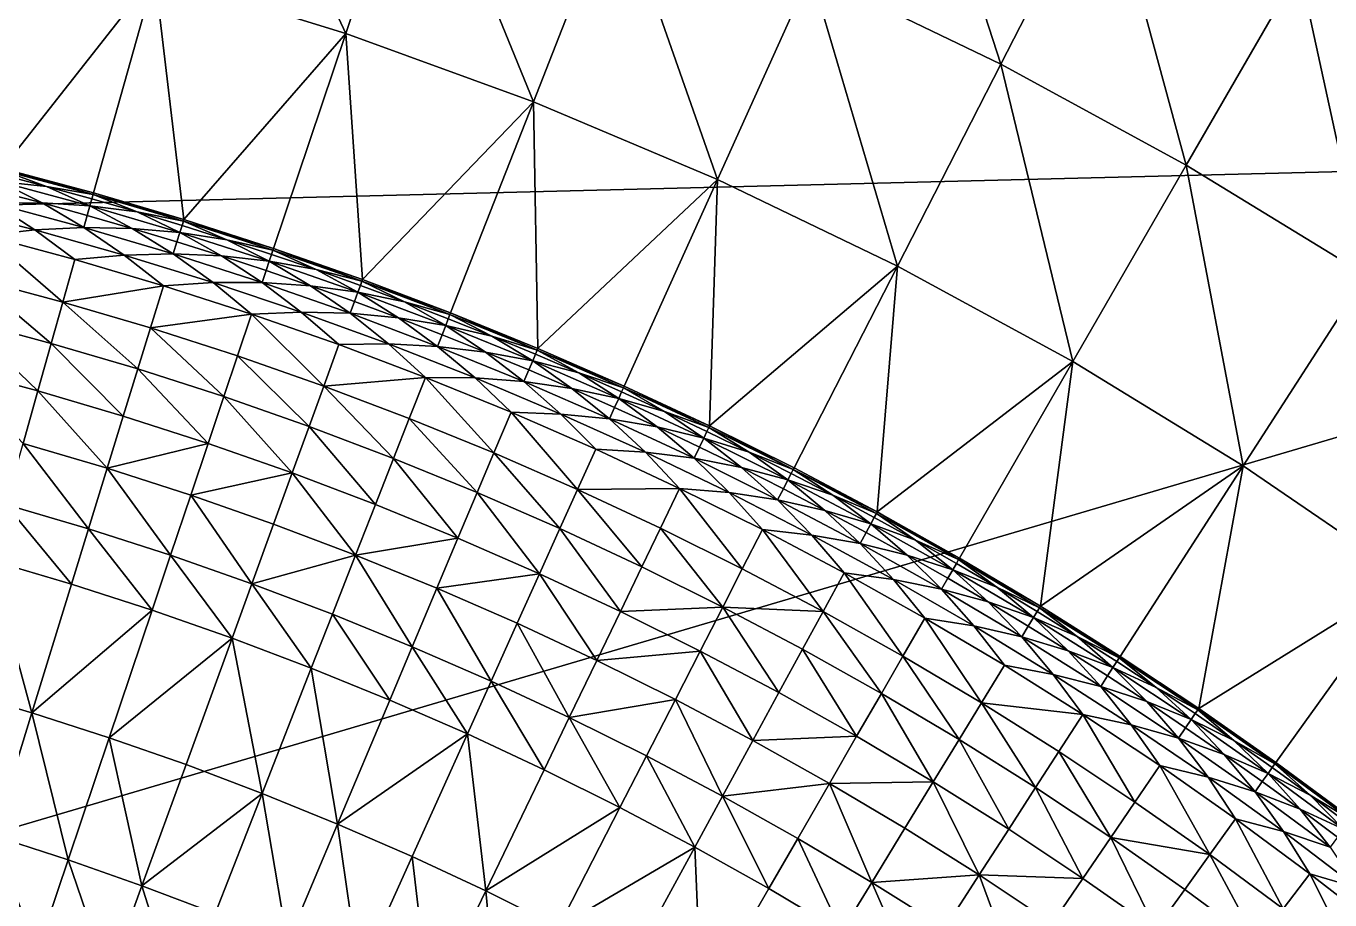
# Model space of a CAD drawing. Header units: millimetres. Extents: x -3250 to 8000, y -3250 to 3250.
# Drawn here: x 632 to 1495, y 1939 to 2517 of the extents above; entities that cross this region are included whole.
import ezdxf

# ---------------------------------------------------------------- set-up
doc = ezdxf.new("R2010")
doc.units = ezdxf.units.MM
doc.header["$MEASUREMENT"] = 0
doc.layers.add('MESH_3D', color=2, linetype='CONTINUOUS')

msp = doc.modelspace()

# ---------------------------------------------------------------- linework, layer by layer
at = {"layer": 'MESH_3D'}
for points in [[(2150.48, 2436.79, 32500), (0, 3250, 32500), (-643.97, 3185.56, 32500)], [(2150.48, 2436.79, 32500), (643.97, 3185.56, 32500), (0, 3250, 32500)], [(2150.48, 2436.79, 32500), (-643.97, 3185.56, 32500), (-2269.27, 2326.57, 32500)], [(2150.48, 2436.79, 32500), (1830.79, 2685.28, 32500), (643.97, 3185.56, 32500)], [(758.35, 2695.35, 24400), (843.99, 2512.01, 24200), (717.73, 2550.95, 24200)], [(758.35, 2695.35, 24400), (891.76, 2654.2, 24400), (843.99, 2512.01, 24200)], [(1213.3, 2688.94, 24600), (1277.39, 2491.64, 24400), (1151.6, 2552.22, 24400)], [(1213.3, 2688.94, 24600), (1345.82, 2625.12, 24600), (1277.39, 2491.64, 24400)], [(1550, 2684.68, 24800), (1600.51, 2478.08, 24600), (1475, 2554.77, 24600)], [(891.76, 2654.2, 24400), (968.15, 2466.82, 24200), (843.99, 2512.01, 24200)], [(891.76, 2654.2, 24400), (1022.95, 2606.45, 24400), (968.15, 2466.82, 24200)], [(1345.82, 2625.12, 24600), (1400, 2424.87, 24400), (1277.39, 2491.64, 24400)], [(1345.82, 2625.12, 24600), (1475, 2554.77, 24600), (1400, 2424.87, 24400)], [(1022.95, 2606.45, 24400), (1089.91, 2415.49, 24200), (968.15, 2466.82, 24200)], [(1022.95, 2606.45, 24400), (1151.6, 2552.22, 24400), (1089.91, 2415.49, 24200)], [(589.68, 2583.56, 24200), (717.73, 2550.95, 24200), (616.89, 2422.69, 24000)], [(1475, 2554.77, 24600), (1519.13, 2352.07, 24400), (1400, 2424.87, 24400)], [(1475, 2554.77, 24600), (1600.51, 2478.08, 24600), (1519.13, 2352.07, 24400)], [(717.73, 2550.95, 24200), (677.1, 2406.56, 24000), (616.89, 2422.69, 24000)], [(717.73, 2550.95, 24200), (736.89, 2388.93, 24000), (677.1, 2406.56, 24000)], [(717.73, 2550.95, 24200), (843.99, 2512.01, 24200), (736.89, 2388.93, 24000)], [(1151.6, 2552.22, 24400), (1208.96, 2358.16, 24200), (1089.91, 2415.49, 24200)], [(1151.6, 2552.22, 24400), (1277.39, 2491.64, 24400), (1208.96, 2358.16, 24200)], [(843.99, 2512.01, 24200), (796.22, 2369.82, 24000), (736.89, 2388.93, 24000)], [(843.99, 2512.01, 24200), (855.05, 2349.23, 24000), (796.22, 2369.82, 24000)], [(843.99, 2512.01, 24200), (968.15, 2466.82, 24200), (855.05, 2349.23, 24000)], [(1277.39, 2491.64, 24400), (1325, 2294.97, 24200), (1208.96, 2358.16, 24200)], [(1277.39, 2491.64, 24400), (1400, 2424.87, 24400), (1325, 2294.97, 24200)], [(968.15, 2466.82, 24200), (913.35, 2327.18, 24000), (855.05, 2349.23, 24000)], [(968.15, 2466.82, 24200), (971.09, 2303.69, 24000), (913.35, 2327.18, 24000)], [(968.15, 2466.82, 24200), (1089.91, 2415.49, 24200), (971.09, 2303.69, 24000)], [(2150.48, 2436.79, 32500), (-3128.53, 880.23, 32500), (-2326.57, -2269.27, 32500)], [(2150.48, 2436.79, 32500), (-2269.27, 2326.57, 32500), (-3128.53, 880.23, 32500)], [(2150.48, 2436.79, 32500), (-2326.57, -2269.27, 32500), (3105.61, 957.95, 32500)], [(1400, 2424.87, 24400), (1437.75, 2226.07, 24200), (1325, 2294.97, 24200)], [(1400, 2424.87, 24400), (1519.13, 2352.07, 24400), (1437.75, 2226.07, 24200)], [(615.87, 2418.68, -71.93), (645.98, 2410.81, -71.93), (614.7, 2414.09, -105.25)], [(615.87, 2418.68, -71.93), (616.6, 2421.55, -38.42), (645.98, 2410.81, -71.93)], [(616.6, 2421.55, -38.42), (616.89, 2422.69), (676.78, 2405.42, -38.42)], [(645.98, 2410.81, -71.93), (616.6, 2421.55, -38.42), (676.78, 2405.42, -38.42)], [(676.78, 2405.42, -38.42), (616.89, 2422.69), (677.1, 2406.56)], [(616.89, 2422.69, 24000), (677.1, 2406.56, 24000), (677.1, 2406.56)], [(616.89, 2422.69, 24000), (677.1, 2406.56), (616.89, 2422.69)], [(1089.91, 2415.49, 24200), (1028.22, 2278.76, 24000), (971.09, 2303.69, 24000)], [(1089.91, 2415.49, 24200), (1084.71, 2252.42, 24000), (1028.22, 2278.76, 24000)], [(1089.91, 2415.49, 24200), (1208.96, 2358.16, 24200), (1084.71, 2252.42, 24000)], [(613.08, 2407.72, -138.74), (643.05, 2399.89, -138.74), (611.04, 2399.69, -171.85)], [(613.08, 2407.72, -138.74), (614.7, 2414.09, -105.25), (643.05, 2399.89, -138.74)], [(643.05, 2399.89, -138.74), (614.7, 2414.09, -105.25), (674.7, 2398.01, -105.25)], [(645.98, 2410.81, -71.93), (674.7, 2398.01, -105.25), (614.7, 2414.09, -105.25)], [(645.98, 2410.81, -71.93), (675.98, 2402.57, -71.93), (674.7, 2398.01, -105.25)], [(645.98, 2410.81, -71.93), (676.78, 2405.42, -38.42), (675.98, 2402.57, -71.93)], [(676.78, 2405.42, -38.42), (677.1, 2406.56), (736.89, 2388.93)], [(677.1, 2406.56, 24000), (736.89, 2388.93, 24000), (736.89, 2388.93)], [(677.1, 2406.56, 24000), (736.89, 2388.93), (677.1, 2406.56)], [(578.68, 2397.21, -205.25), (611.04, 2399.69, -171.85), (638.26, 2382.04, -205.25)], [(643.05, 2399.89, -138.74), (670.67, 2383.71, -171.85), (611.04, 2399.69, -171.85)], [(638.26, 2382.04, -205.25), (611.04, 2399.69, -171.85), (670.67, 2383.71, -171.85)], [(643.05, 2399.89, -138.74), (672.92, 2391.69, -138.74), (670.67, 2383.71, -171.85)], [(643.05, 2399.89, -138.74), (674.7, 2398.01, -105.25), (672.92, 2391.69, -138.74)], [(672.92, 2391.69, -138.74), (674.7, 2398.01, -105.25), (702.68, 2383.12, -138.74)], [(675.98, 2402.57, -71.93), (705.88, 2393.96, -71.93), (674.7, 2398.01, -105.25)], [(702.68, 2383.12, -138.74), (674.7, 2398.01, -105.25), (734.27, 2380.45, -105.25)], [(705.88, 2393.96, -71.93), (734.27, 2380.45, -105.25), (674.7, 2398.01, -105.25)], [(675.98, 2402.57, -71.93), (676.78, 2405.42, -38.42), (705.88, 2393.96, -71.93)], [(676.78, 2405.42, -38.42), (736.89, 2388.93), (736.54, 2387.8, -38.42)], [(705.88, 2393.96, -71.93), (676.78, 2405.42, -38.42), (736.54, 2387.8, -38.42)], [(578.68, 2397.21, -205.25), (638.26, 2382.04, -205.25), (605.6, 2378.33, -238.11)], [(672.92, 2391.69, -138.74), (702.68, 2383.12, -138.74), (670.67, 2383.71, -171.85)], [(705.88, 2393.96, -71.93), (736.54, 2387.8, -38.42), (735.67, 2384.97, -71.93)], [(705.88, 2393.96, -71.93), (735.67, 2384.97, -71.93), (734.27, 2380.45, -105.25)], [(638.26, 2382.04, -205.25), (664.7, 2362.5, -238.11), (605.6, 2378.33, -238.11)], [(638.26, 2382.04, -205.25), (670.67, 2383.71, -171.85), (697.45, 2365.38, -205.25)], [(638.26, 2382.04, -205.25), (697.45, 2365.38, -205.25), (664.7, 2362.5, -238.11)], [(697.45, 2365.38, -205.25), (670.67, 2383.71, -171.85), (729.89, 2366.25, -171.85)], [(702.68, 2383.12, -138.74), (729.89, 2366.25, -171.85), (670.67, 2383.71, -171.85)], [(702.68, 2383.12, -138.74), (732.33, 2374.17, -138.74), (729.89, 2366.25, -171.85)], [(702.68, 2383.12, -138.74), (734.27, 2380.45, -105.25), (732.33, 2374.17, -138.74)], [(735.67, 2384.97, -71.93), (765.34, 2375.62, -71.93), (734.27, 2380.45, -105.25)], [(735.67, 2384.97, -71.93), (736.54, 2387.8, -38.42), (765.34, 2375.62, -71.93)], [(736.54, 2387.8, -38.42), (736.89, 2388.93), (796.22, 2369.82)], [(736.54, 2387.8, -38.42), (796.22, 2369.82), (795.84, 2368.7, -38.42)], [(765.34, 2375.62, -71.93), (736.54, 2387.8, -38.42), (795.84, 2368.7, -38.42)], [(736.89, 2388.93, 24000), (796.22, 2369.82, 24000), (796.22, 2369.82)], [(736.89, 2388.93, 24000), (796.22, 2369.82), (736.89, 2388.93)], [(605.6, 2378.33, -238.11), (656.8, 2334.39, -303.82), (598.39, 2350.04, -303.82)], [(605.6, 2378.33, -238.11), (664.7, 2362.5, -238.11), (656.8, 2334.39, -303.82)], [(732.33, 2374.17, -138.74), (761.87, 2364.86, -138.74), (729.89, 2366.25, -171.85)], [(732.33, 2374.17, -138.74), (734.27, 2380.45, -105.25), (761.87, 2364.86, -138.74)], [(761.87, 2364.86, -138.74), (734.27, 2380.45, -105.25), (793.39, 2361.4, -105.25)], [(765.34, 2375.62, -71.93), (793.39, 2361.4, -105.25), (734.27, 2380.45, -105.25)], [(765.34, 2375.62, -71.93), (794.9, 2365.89, -71.93), (793.39, 2361.4, -105.25)], [(765.34, 2375.62, -71.93), (795.84, 2368.7, -38.42), (794.9, 2365.89, -71.93)], [(697.45, 2365.38, -205.25), (723.4, 2345.19, -238.11), (664.7, 2362.5, -238.11)], [(697.45, 2365.38, -205.25), (729.89, 2366.25, -171.85), (756.21, 2347.26, -205.25)], [(697.45, 2365.38, -205.25), (756.21, 2347.26, -205.25), (723.4, 2345.19, -238.11)], [(756.21, 2347.26, -205.25), (729.89, 2366.25, -171.85), (788.66, 2347.31, -171.85)], [(761.87, 2364.86, -138.74), (788.66, 2347.31, -171.85), (729.89, 2366.25, -171.85)], [(761.87, 2364.86, -138.74), (793.39, 2361.4, -105.25), (791.3, 2355.18, -138.74)], [(761.87, 2364.86, -138.74), (791.3, 2355.18, -138.74), (788.66, 2347.31, -171.85)], [(794.9, 2365.89, -71.93), (824.33, 2355.8, -71.93), (793.39, 2361.4, -105.25)], [(794.9, 2365.89, -71.93), (795.84, 2368.7, -38.42), (824.33, 2355.8, -71.93)], [(795.84, 2368.7, -38.42), (796.22, 2369.82), (854.65, 2348.12, -38.42)], [(824.33, 2355.8, -71.93), (795.84, 2368.7, -38.42), (854.65, 2348.12, -38.42)], [(854.65, 2348.12, -38.42), (796.22, 2369.82), (855.05, 2349.23)], [(796.22, 2369.82, 24000), (855.05, 2349.23, 24000), (855.05, 2349.23)], [(796.22, 2369.82, 24000), (855.05, 2349.23), (796.22, 2369.82)], [(664.7, 2362.5, -238.11), (723.4, 2345.19, -238.11), (656.8, 2334.39, -303.82)], [(791.3, 2355.18, -138.74), (820.6, 2345.13, -138.74), (788.66, 2347.31, -171.85)], [(791.3, 2355.18, -138.74), (793.39, 2361.4, -105.25), (820.6, 2345.13, -138.74)], [(820.6, 2345.13, -138.74), (793.39, 2361.4, -105.25), (852.01, 2340.89, -105.25)], [(824.33, 2355.8, -71.93), (852.01, 2340.89, -105.25), (793.39, 2361.4, -105.25)], [(824.33, 2355.8, -71.93), (854.65, 2348.12, -38.42), (853.63, 2345.34, -71.93)], [(824.33, 2355.8, -71.93), (853.63, 2345.34, -71.93), (852.01, 2340.89, -105.25)], [(1208.96, 2358.16, 24200), (1140.53, 2224.68, 24000), (1084.71, 2252.42, 24000)], [(1208.96, 2358.16, 24200), (1195.63, 2195.55, 24000), (1140.53, 2224.68, 24000)], [(1208.96, 2358.16, 24200), (1325, 2294.97, 24200), (1195.63, 2195.55, 24000)], [(598.39, 2350.04, -303.82), (649.1, 2307.05, -355.73), (591.39, 2322.52, -355.73)], [(598.39, 2350.04, -303.82), (656.8, 2334.39, -303.82), (649.1, 2307.05, -355.73)], [(756.21, 2347.26, -205.25), (781.64, 2326.43, -238.11), (723.4, 2345.19, -238.11)], [(756.21, 2347.26, -205.25), (788.66, 2347.31, -171.85), (814.49, 2327.68, -205.25)], [(756.21, 2347.26, -205.25), (814.49, 2327.68, -205.25), (781.64, 2326.43, -238.11)], [(814.49, 2327.68, -205.25), (788.66, 2347.31, -171.85), (846.93, 2326.92, -171.85)], [(820.6, 2345.13, -138.74), (846.93, 2326.92, -171.85), (788.66, 2347.31, -171.85)], [(853.63, 2345.34, -71.93), (854.65, 2348.12, -38.42), (882.8, 2334.51, -71.93)], [(854.65, 2348.12, -38.42), (855.05, 2349.23), (913.35, 2327.18)], [(854.65, 2348.12, -38.42), (913.35, 2327.18), (912.92, 2326.09, -38.42)], [(882.8, 2334.51, -71.93), (854.65, 2348.12, -38.42), (912.92, 2326.09, -38.42)], [(855.05, 2349.23, 24000), (913.35, 2327.18, 24000), (913.35, 2327.18)], [(855.05, 2349.23, 24000), (913.35, 2327.18), (855.05, 2349.23)], [(1519.13, 2352.07, 24400), (1546.92, 2151.64, 24200), (1437.75, 2226.07, 24200)], [(723.4, 2345.19, -238.11), (714.79, 2317.29, -303.82), (656.8, 2334.39, -303.82)], [(723.4, 2345.19, -238.11), (781.64, 2326.43, -238.11), (714.79, 2317.29, -303.82)], [(820.6, 2345.13, -138.74), (852.01, 2340.89, -105.25), (849.77, 2334.72, -138.74)], [(820.6, 2345.13, -138.74), (849.77, 2334.72, -138.74), (846.93, 2326.92, -171.85)], [(849.77, 2334.72, -138.74), (852.01, 2340.89, -105.25), (878.81, 2323.94, -138.74)], [(853.63, 2345.34, -71.93), (882.8, 2334.51, -71.93), (852.01, 2340.89, -105.25)], [(878.81, 2323.94, -138.74), (852.01, 2340.89, -105.25), (910.11, 2318.92, -105.25)], [(882.8, 2334.51, -71.93), (910.11, 2318.92, -105.25), (852.01, 2340.89, -105.25)], [(656.8, 2334.39, -303.82), (706.42, 2290.15, -355.73), (649.1, 2307.05, -355.73)], [(656.8, 2334.39, -303.82), (714.79, 2317.29, -303.82), (706.42, 2290.15, -355.73)], [(849.77, 2334.72, -138.74), (878.81, 2323.94, -138.74), (846.93, 2326.92, -171.85)], [(882.8, 2334.51, -71.93), (912.92, 2326.09, -38.42), (911.84, 2323.33, -71.93)], [(882.8, 2334.51, -71.93), (911.84, 2323.33, -71.93), (910.11, 2318.92, -105.25)], [(591.39, 2322.52, -355.73), (640.25, 2275.57, -406.77), (583.32, 2290.83, -406.77)], [(591.39, 2322.52, -355.73), (649.1, 2307.05, -355.73), (640.25, 2275.57, -406.77)], [(781.64, 2326.43, -238.11), (772.34, 2298.75, -303.82), (714.79, 2317.29, -303.82)], [(781.64, 2326.43, -238.11), (829.41, 2278.78, -303.82), (772.34, 2298.75, -303.82)], [(814.49, 2327.68, -205.25), (839.39, 2306.22, -238.11), (781.64, 2326.43, -238.11)], [(781.64, 2326.43, -238.11), (839.39, 2306.22, -238.11), (829.41, 2278.78, -303.82)], [(814.49, 2327.68, -205.25), (872.27, 2306.65, -205.25), (839.39, 2306.22, -238.11)], [(814.49, 2327.68, -205.25), (846.93, 2326.92, -171.85), (872.27, 2306.65, -205.25)], [(872.27, 2306.65, -205.25), (846.93, 2326.92, -171.85), (904.68, 2305.09, -171.85)], [(878.81, 2323.94, -138.74), (904.68, 2305.09, -171.85), (846.93, 2326.92, -171.85)], [(878.81, 2323.94, -138.74), (910.11, 2318.92, -105.25), (907.71, 2312.8, -138.74)], [(878.81, 2323.94, -138.74), (907.71, 2312.8, -138.74), (904.68, 2305.09, -171.85)], [(911.84, 2323.33, -71.93), (940.73, 2311.78, -71.93), (910.11, 2318.92, -105.25)], [(911.84, 2323.33, -71.93), (912.92, 2326.09, -38.42), (940.73, 2311.78, -71.93)], [(912.92, 2326.09, -38.42), (913.35, 2327.18), (970.63, 2302.6, -38.42)], [(940.73, 2311.78, -71.93), (912.92, 2326.09, -38.42), (970.63, 2302.6, -38.42)], [(970.63, 2302.6, -38.42), (913.35, 2327.18), (971.09, 2303.69)], [(913.35, 2327.18, 24000), (971.09, 2303.69, 24000), (971.09, 2303.69)], [(913.35, 2327.18, 24000), (971.09, 2303.69), (913.35, 2327.18)], [(714.79, 2317.29, -303.82), (763.29, 2271.83, -355.73), (706.42, 2290.15, -355.73)], [(714.79, 2317.29, -303.82), (772.34, 2298.75, -303.82), (763.29, 2271.83, -355.73)], [(907.71, 2312.8, -138.74), (936.47, 2301.31, -138.74), (904.68, 2305.09, -171.85)], [(907.71, 2312.8, -138.74), (910.11, 2318.92, -105.25), (936.47, 2301.31, -138.74)], [(936.47, 2301.31, -138.74), (910.11, 2318.92, -105.25), (967.64, 2295.51, -105.25)], [(940.73, 2311.78, -71.93), (967.64, 2295.51, -105.25), (910.11, 2318.92, -105.25)], [(940.73, 2311.78, -71.93), (970.63, 2302.6, -38.42), (969.48, 2299.87, -71.93)], [(940.73, 2311.78, -71.93), (969.48, 2299.87, -71.93), (967.64, 2295.51, -105.25)], [(649.1, 2307.05, -355.73), (696.78, 2258.9, -406.77), (640.25, 2275.57, -406.77)], [(649.1, 2307.05, -355.73), (706.42, 2290.15, -355.73), (696.78, 2258.9, -406.77)], [(839.39, 2306.22, -238.11), (896.63, 2284.57, -238.11), (829.41, 2278.78, -303.82)], [(872.27, 2306.65, -205.25), (896.63, 2284.57, -238.11), (839.39, 2306.22, -238.11)], [(872.27, 2306.65, -205.25), (929.5, 2284.19, -205.25), (896.63, 2284.57, -238.11)], [(872.27, 2306.65, -205.25), (904.68, 2305.09, -171.85), (929.5, 2284.19, -205.25)], [(929.5, 2284.19, -205.25), (904.68, 2305.09, -171.85), (961.87, 2281.81, -171.85)], [(936.47, 2301.31, -138.74), (961.87, 2281.81, -171.85), (904.68, 2305.09, -171.85)], [(970.63, 2302.6, -38.42), (971.09, 2303.69), (1028.22, 2278.76)], [(971.09, 2303.69, 24000), (1028.22, 2278.76, 24000), (1028.22, 2278.76)], [(971.09, 2303.69, 24000), (1028.22, 2278.76), (971.09, 2303.69)], [(772.34, 2298.75, -303.82), (819.7, 2252.09, -355.73), (763.29, 2271.83, -355.73)], [(772.34, 2298.75, -303.82), (829.41, 2278.78, -303.82), (819.7, 2252.09, -355.73)], [(936.47, 2301.31, -138.74), (967.64, 2295.51, -105.25), (965.09, 2289.46, -138.74)], [(936.47, 2301.31, -138.74), (965.09, 2289.46, -138.74), (961.87, 2281.81, -171.85)], [(965.09, 2289.46, -138.74), (967.64, 2295.51, -105.25), (993.55, 2277.25, -138.74)], [(969.48, 2299.87, -71.93), (998.07, 2287.61, -71.93), (967.64, 2295.51, -105.25)], [(993.55, 2277.25, -138.74), (967.64, 2295.51, -105.25), (1024.57, 2270.67, -105.25)], [(998.07, 2287.61, -71.93), (1024.57, 2270.67, -105.25), (967.64, 2295.51, -105.25)], [(969.48, 2299.87, -71.93), (970.63, 2302.6, -38.42), (998.07, 2287.61, -71.93)], [(970.63, 2302.6, -38.42), (1028.22, 2278.76), (1027.73, 2277.69, -38.42)], [(998.07, 2287.61, -71.93), (970.63, 2302.6, -38.42), (1027.73, 2277.69, -38.42)], [(1325, 2294.97, 24200), (1250, 2165.06, 24000), (1195.63, 2195.55, 24000)], [(1325, 2294.97, 24200), (1303.59, 2133.23, 24000), (1250, 2165.06, 24000)], [(1325, 2294.97, 24200), (1437.75, 2226.07, 24200), (1303.59, 2133.23, 24000)], [(583.32, 2290.83, -406.77), (640.25, 2275.57, -406.77), (630.5, 2240.93, -455.71)], [(706.42, 2290.15, -355.73), (752.88, 2240.83, -406.77), (696.78, 2258.9, -406.77)], [(706.42, 2290.15, -355.73), (763.29, 2271.83, -355.73), (752.88, 2240.83, -406.77)], [(965.09, 2289.46, -138.74), (993.55, 2277.25, -138.74), (961.87, 2281.81, -171.85)], [(998.07, 2287.61, -71.93), (1026.51, 2274.99, -71.93), (1024.57, 2270.67, -105.25)], [(998.07, 2287.61, -71.93), (1027.73, 2277.69, -38.42), (1026.51, 2274.99, -71.93)], [(829.41, 2278.78, -303.82), (875.59, 2230.96, -355.73), (819.7, 2252.09, -355.73)], [(896.63, 2284.57, -238.11), (885.96, 2257.4, -303.82), (829.41, 2278.78, -303.82)], [(829.41, 2278.78, -303.82), (885.96, 2257.4, -303.82), (875.59, 2230.96, -355.73)], [(896.63, 2284.57, -238.11), (941.97, 2234.61, -303.82), (885.96, 2257.4, -303.82)], [(896.63, 2284.57, -238.11), (953.31, 2261.51, -238.11), (941.97, 2234.61, -303.82)], [(929.5, 2284.19, -205.25), (953.31, 2261.51, -238.11), (896.63, 2284.57, -238.11)], [(929.5, 2284.19, -205.25), (961.87, 2281.81, -171.85), (986.16, 2260.3, -205.25)], [(929.5, 2284.19, -205.25), (986.16, 2260.3, -205.25), (953.31, 2261.51, -238.11)], [(986.16, 2260.3, -205.25), (961.87, 2281.81, -171.85), (1018.45, 2257.13, -171.85)], [(993.55, 2277.25, -138.74), (1018.45, 2257.13, -171.85), (961.87, 2281.81, -171.85)], [(993.55, 2277.25, -138.74), (1024.57, 2270.67, -105.25), (1021.86, 2264.68, -138.74)], [(993.55, 2277.25, -138.74), (1021.86, 2264.68, -138.74), (1018.45, 2257.13, -171.85)], [(1026.51, 2274.99, -71.93), (1027.73, 2277.69, -38.42), (1054.79, 2262.01, -71.93)], [(1027.73, 2277.69, -38.42), (1028.22, 2278.76), (1084.71, 2252.42)], [(1027.73, 2277.69, -38.42), (1084.71, 2252.42), (1084.2, 2251.36, -38.42)], [(1054.79, 2262.01, -71.93), (1027.73, 2277.69, -38.42), (1084.2, 2251.36, -38.42)], [(1028.22, 2278.76, 24000), (1084.71, 2252.42, 24000), (1084.71, 2252.42)], [(1028.22, 2278.76, 24000), (1084.71, 2252.42), (1028.22, 2278.76)], [(640.25, 2275.57, -406.77), (686.17, 2224.52, -455.71), (630.5, 2240.93, -455.71)], [(640.25, 2275.57, -406.77), (696.78, 2258.9, -406.77), (686.17, 2224.52, -455.71)], [(763.29, 2271.83, -355.73), (808.51, 2221.36, -406.77), (752.88, 2240.83, -406.77)], [(763.29, 2271.83, -355.73), (819.7, 2252.09, -355.73), (808.51, 2221.36, -406.77)], [(1021.86, 2264.68, -138.74), (1024.57, 2270.67, -105.25), (1050.02, 2251.77, -138.74)], [(1026.51, 2274.99, -71.93), (1054.79, 2262.01, -71.93), (1024.57, 2270.67, -105.25)], [(1050.02, 2251.77, -138.74), (1024.57, 2270.67, -105.25), (1080.86, 2244.42, -105.25)], [(1054.79, 2262.01, -71.93), (1080.86, 2244.42, -105.25), (1024.57, 2270.67, -105.25)], [(953.31, 2261.51, -238.11), (997.38, 2210.43, -303.82), (941.97, 2234.61, -303.82)], [(953.31, 2261.51, -238.11), (1009.39, 2237.04, -238.11), (997.38, 2210.43, -303.82)], [(986.16, 2260.3, -205.25), (1009.39, 2237.04, -238.11), (953.31, 2261.51, -238.11)], [(986.16, 2260.3, -205.25), (1042.2, 2235.02, -205.25), (1009.39, 2237.04, -238.11)], [(986.16, 2260.3, -205.25), (1018.45, 2257.13, -171.85), (1042.2, 2235.02, -205.25)], [(1021.86, 2264.68, -138.74), (1050.02, 2251.77, -138.74), (1018.45, 2257.13, -171.85)], [(1054.79, 2262.01, -71.93), (1084.2, 2251.36, -38.42), (1082.91, 2248.69, -71.93)], [(1054.79, 2262.01, -71.93), (1082.91, 2248.69, -71.93), (1080.86, 2244.42, -105.25)], [(696.78, 2258.9, -406.77), (752.88, 2240.83, -406.77), (686.17, 2224.52, -455.71)], [(819.7, 2252.09, -355.73), (863.64, 2200.52, -406.77), (808.51, 2221.36, -406.77)], [(819.7, 2252.09, -355.73), (875.59, 2230.96, -355.73), (863.64, 2200.52, -406.77)], [(885.96, 2257.4, -303.82), (930.93, 2208.44, -355.73), (875.59, 2230.96, -355.73)], [(885.96, 2257.4, -303.82), (941.97, 2234.61, -303.82), (930.93, 2208.44, -355.73)], [(1042.2, 2235.02, -205.25), (1018.45, 2257.13, -171.85), (1074.41, 2231.03, -171.85)], [(1050.02, 2251.77, -138.74), (1074.41, 2231.03, -171.85), (1018.45, 2257.13, -171.85)], [(1050.02, 2251.77, -138.74), (1078.01, 2238.5, -138.74), (1074.41, 2231.03, -171.85)], [(1050.02, 2251.77, -138.74), (1080.86, 2244.42, -105.25), (1078.01, 2238.5, -138.74)], [(1082.91, 2248.69, -71.93), (1084.2, 2251.36, -38.42), (1110.86, 2235.01, -71.93)], [(1084.2, 2251.36, -38.42), (1084.71, 2252.42), (1139.99, 2223.63, -38.42)], [(1110.86, 2235.01, -71.93), (1084.2, 2251.36, -38.42), (1139.99, 2223.63, -38.42)], [(1139.99, 2223.63, -38.42), (1084.71, 2252.42), (1140.53, 2224.68)], [(1084.71, 2252.42, 24000), (1140.53, 2224.68, 24000), (1140.53, 2224.68)], [(1084.71, 2252.42, 24000), (1140.53, 2224.68), (1084.71, 2252.42)], [(1078.01, 2238.5, -138.74), (1080.86, 2244.42, -105.25), (1105.83, 2224.89, -138.74)], [(1082.91, 2248.69, -71.93), (1110.86, 2235.01, -71.93), (1080.86, 2244.42, -105.25)], [(1105.83, 2224.89, -138.74), (1080.86, 2244.42, -105.25), (1136.48, 2216.78, -105.25)], [(1110.86, 2235.01, -71.93), (1136.48, 2216.78, -105.25), (1080.86, 2244.42, -105.25)], [(630.5, 2240.93, -455.71), (673.79, 2184.38, -506.08), (619.13, 2200.5, -506.08)], [(630.5, 2240.93, -455.71), (686.17, 2224.52, -455.71), (673.79, 2184.38, -506.08)], [(752.88, 2240.83, -406.77), (741.42, 2206.72, -455.71), (686.17, 2224.52, -455.71)], [(752.88, 2240.83, -406.77), (808.51, 2221.36, -406.77), (741.42, 2206.72, -455.71)], [(941.97, 2234.61, -303.82), (985.7, 2184.54, -355.73), (930.93, 2208.44, -355.73)], [(941.97, 2234.61, -303.82), (997.38, 2210.43, -303.82), (985.7, 2184.54, -355.73)], [(1009.39, 2237.04, -238.11), (1064.85, 2211.18, -238.11), (997.38, 2210.43, -303.82)], [(1042.2, 2235.02, -205.25), (1064.85, 2211.18, -238.11), (1009.39, 2237.04, -238.11)], [(1042.2, 2235.02, -205.25), (1074.41, 2231.03, -171.85), (1097.6, 2208.34, -205.25)], [(1042.2, 2235.02, -205.25), (1097.6, 2208.34, -205.25), (1064.85, 2211.18, -238.11)], [(1078.01, 2238.5, -138.74), (1105.83, 2224.89, -138.74), (1074.41, 2231.03, -171.85)], [(1110.86, 2235.01, -71.93), (1138.64, 2220.99, -71.93), (1136.48, 2216.78, -105.25)], [(1110.86, 2235.01, -71.93), (1139.99, 2223.63, -38.42), (1138.64, 2220.99, -71.93)], [(875.59, 2230.96, -355.73), (918.23, 2178.3, -406.77), (863.64, 2200.52, -406.77)], [(875.59, 2230.96, -355.73), (930.93, 2208.44, -355.73), (918.23, 2178.3, -406.77)], [(1097.6, 2208.34, -205.25), (1074.41, 2231.03, -171.85), (1129.7, 2203.55, -171.85)], [(1105.83, 2224.89, -138.74), (1129.7, 2203.55, -171.85), (1074.41, 2231.03, -171.85)], [(1437.75, 2226.07, 24200), (1356.37, 2100.06, 24000), (1303.59, 2133.23, 24000)], [(1437.75, 2226.07, 24200), (1408.3, 2065.6, 24000), (1356.37, 2100.06, 24000)], [(1437.75, 2226.07, 24200), (1546.92, 2151.64, 24200), (1408.3, 2065.6, 24000)], [(686.17, 2224.52, -455.71), (728.04, 2166.91, -506.08), (673.79, 2184.38, -506.08)], [(686.17, 2224.52, -455.71), (741.42, 2206.72, -455.71), (728.04, 2166.91, -506.08)], [(808.51, 2221.36, -406.77), (796.2, 2187.55, -455.71), (741.42, 2206.72, -455.71)], [(808.51, 2221.36, -406.77), (850.49, 2167.02, -455.71), (796.2, 2187.55, -455.71)], [(808.51, 2221.36, -406.77), (863.64, 2200.52, -406.77), (850.49, 2167.02, -455.71)], [(1105.83, 2224.89, -138.74), (1133.48, 2210.93, -138.74), (1129.7, 2203.55, -171.85)], [(1105.83, 2224.89, -138.74), (1136.48, 2216.78, -105.25), (1133.48, 2210.93, -138.74)], [(1138.64, 2220.99, -71.93), (1166.24, 2206.63, -71.93), (1136.48, 2216.78, -105.25)], [(1138.64, 2220.99, -71.93), (1139.99, 2223.63, -38.42), (1166.24, 2206.63, -71.93)], [(1139.99, 2223.63, -38.42), (1140.53, 2224.68), (1195.63, 2195.55)], [(1139.99, 2223.63, -38.42), (1195.63, 2195.55), (1195.07, 2194.52, -38.42)], [(1166.24, 2206.63, -71.93), (1139.99, 2223.63, -38.42), (1195.07, 2194.52, -38.42)], [(1140.53, 2224.68, 24000), (1195.63, 2195.55, 24000), (1195.63, 2195.55)], [(1140.53, 2224.68, 24000), (1195.63, 2195.55), (1140.53, 2224.68)], [(930.93, 2208.44, -355.73), (972.25, 2154.73, -406.77), (918.23, 2178.3, -406.77)], [(930.93, 2208.44, -355.73), (985.7, 2184.54, -355.73), (972.25, 2154.73, -406.77)], [(997.38, 2210.43, -303.82), (1039.86, 2159.29, -355.73), (985.7, 2184.54, -355.73)], [(1064.85, 2211.18, -238.11), (1052.18, 2184.88, -303.82), (997.38, 2210.43, -303.82)], [(997.38, 2210.43, -303.82), (1052.18, 2184.88, -303.82), (1039.86, 2159.29, -355.73)], [(1064.85, 2211.18, -238.11), (1106.32, 2157.97, -303.82), (1052.18, 2184.88, -303.82)], [(1064.85, 2211.18, -238.11), (1119.64, 2183.95, -238.11), (1106.32, 2157.97, -303.82)], [(1097.6, 2208.34, -205.25), (1119.64, 2183.95, -238.11), (1064.85, 2211.18, -238.11)], [(1097.6, 2208.34, -205.25), (1152.32, 2180.29, -205.25), (1119.64, 2183.95, -238.11)], [(1097.6, 2208.34, -205.25), (1129.7, 2203.55, -171.85), (1152.32, 2180.29, -205.25)], [(1133.48, 2210.93, -138.74), (1160.95, 2196.63, -138.74), (1129.7, 2203.55, -171.85)], [(1133.48, 2210.93, -138.74), (1136.48, 2216.78, -105.25), (1160.95, 2196.63, -138.74)], [(1160.95, 2196.63, -138.74), (1136.48, 2216.78, -105.25), (1191.39, 2187.76, -105.25)], [(1166.24, 2206.63, -71.93), (1191.39, 2187.76, -105.25), (1136.48, 2216.78, -105.25)], [(619.13, 2200.5, -506.08), (662.5, 2147.77, -547.31), (608.75, 2163.62, -547.31)], [(619.13, 2200.5, -506.08), (673.79, 2184.38, -506.08), (662.5, 2147.77, -547.31)], [(741.42, 2206.72, -455.71), (781.84, 2148.08, -506.08), (728.04, 2166.91, -506.08)], [(741.42, 2206.72, -455.71), (796.2, 2187.55, -455.71), (781.84, 2148.08, -506.08)], [(863.64, 2200.52, -406.77), (918.23, 2178.3, -406.77), (850.49, 2167.02, -455.71)], [(1152.32, 2180.29, -205.25), (1129.7, 2203.55, -171.85), (1184.28, 2174.71, -171.85)], [(1160.95, 2196.63, -138.74), (1184.28, 2174.71, -171.85), (1129.7, 2203.55, -171.85)], [(1166.24, 2206.63, -71.93), (1195.07, 2194.52, -38.42), (1193.65, 2191.92, -71.93)], [(1166.24, 2206.63, -71.93), (1193.65, 2191.92, -71.93), (1191.39, 2187.76, -105.25)], [(1160.95, 2196.63, -138.74), (1188.25, 2181.99, -138.74), (1184.28, 2174.71, -171.85)], [(1160.95, 2196.63, -138.74), (1191.39, 2187.76, -105.25), (1188.25, 2181.99, -138.74)], [(1193.65, 2191.92, -71.93), (1220.89, 2176.86, -71.93), (1191.39, 2187.76, -105.25)], [(1193.65, 2191.92, -71.93), (1195.07, 2194.52, -38.42), (1220.89, 2176.86, -71.93)], [(1195.07, 2194.52, -38.42), (1195.63, 2195.55), (1249.41, 2164.04, -38.42)], [(1220.89, 2176.86, -71.93), (1195.07, 2194.52, -38.42), (1249.41, 2164.04, -38.42)], [(1249.41, 2164.04, -38.42), (1195.63, 2195.55), (1250, 2165.06)], [(1195.63, 2195.55, 24000), (1250, 2165.06, 24000), (1250, 2165.06)], [(1195.63, 2195.55, 24000), (1250, 2165.06), (1195.63, 2195.55)], [(673.79, 2184.38, -506.08), (715.84, 2130.58, -547.31), (662.5, 2147.77, -547.31)], [(673.79, 2184.38, -506.08), (728.04, 2166.91, -506.08), (715.84, 2130.58, -547.31)], [(796.2, 2187.55, -455.71), (850.49, 2167.02, -455.71), (781.84, 2148.08, -506.08)], [(985.7, 2184.54, -355.73), (1025.67, 2129.82, -406.77), (972.25, 2154.73, -406.77)], [(985.7, 2184.54, -355.73), (1039.86, 2159.29, -355.73), (1025.67, 2129.82, -406.77)], [(1052.18, 2184.88, -303.82), (1093.37, 2132.69, -355.73), (1039.86, 2159.29, -355.73)], [(1052.18, 2184.88, -303.82), (1106.32, 2157.97, -303.82), (1093.37, 2132.69, -355.73)], [(1119.64, 2183.95, -238.11), (1159.78, 2129.71, -303.82), (1106.32, 2157.97, -303.82)], [(1119.64, 2183.95, -238.11), (1173.74, 2155.35, -238.11), (1159.78, 2129.71, -303.82)], [(1152.32, 2180.29, -205.25), (1173.74, 2155.35, -238.11), (1119.64, 2183.95, -238.11)], [(1188.25, 2181.99, -138.74), (1191.39, 2187.76, -105.25), (1215.36, 2167, -138.74)], [(1215.36, 2167, -138.74), (1191.39, 2187.76, -105.25), (1245.56, 2157.38, -105.25)], [(1220.89, 2176.86, -71.93), (1245.56, 2157.38, -105.25), (1191.39, 2187.76, -105.25)], [(918.23, 2178.3, -406.77), (904.25, 2145.14, -455.71), (850.49, 2167.02, -455.71)], [(918.23, 2178.3, -406.77), (972.25, 2154.73, -406.77), (904.25, 2145.14, -455.71)], [(1152.32, 2180.29, -205.25), (1184.28, 2174.71, -171.85), (1206.31, 2150.88, -205.25)], [(1152.32, 2180.29, -205.25), (1206.31, 2150.88, -205.25), (1173.74, 2155.35, -238.11)], [(1188.25, 2181.99, -138.74), (1215.36, 2167, -138.74), (1184.28, 2174.71, -171.85)], [(1206.31, 2150.88, -205.25), (1184.28, 2174.71, -171.85), (1238.13, 2144.5, -171.85)], [(1215.36, 2167, -138.74), (1238.13, 2144.5, -171.85), (1184.28, 2174.71, -171.85)], [(1220.89, 2176.86, -71.93), (1247.93, 2161.48, -71.93), (1245.56, 2157.38, -105.25)], [(1220.89, 2176.86, -71.93), (1249.41, 2164.04, -38.42), (1247.93, 2161.48, -71.93)], [(728.04, 2166.91, -506.08), (768.73, 2112.08, -547.31), (715.84, 2130.58, -547.31)], [(728.04, 2166.91, -506.08), (781.84, 2148.08, -506.08), (768.73, 2112.08, -547.31)], [(850.49, 2167.02, -455.71), (835.15, 2127.92, -506.08), (781.84, 2148.08, -506.08)], [(850.49, 2167.02, -455.71), (887.94, 2106.44, -506.08), (835.15, 2127.92, -506.08)], [(850.49, 2167.02, -455.71), (904.25, 2145.14, -455.71), (887.94, 2106.44, -506.08)], [(1215.36, 2167, -138.74), (1245.56, 2157.38, -105.25), (1242.28, 2151.69, -138.74)], [(1215.36, 2167, -138.74), (1242.28, 2151.69, -138.74), (1238.13, 2144.5, -171.85)], [(1249.41, 2164.04, -38.42), (1250, 2165.06), (1303.59, 2133.23)], [(1250, 2165.06, 24000), (1303.59, 2133.23, 24000), (1303.59, 2133.23)], [(1250, 2165.06, 24000), (1303.59, 2133.23), (1250, 2165.06)], [(608.75, 2163.62, -547.31), (636.28, 2062.77, -630.5), (584.66, 2077.99, -630.5)], [(608.75, 2163.62, -547.31), (662.5, 2147.77, -547.31), (636.28, 2062.77, -630.5)], [(1039.86, 2159.29, -355.73), (1093.37, 2132.69, -355.73), (1025.67, 2129.82, -406.77)], [(1106.32, 2157.97, -303.82), (1159.78, 2129.71, -303.82), (1093.37, 2132.69, -355.73)], [(1242.28, 2151.69, -138.74), (1245.56, 2157.38, -105.25), (1269, 2136.03, -138.74)], [(1247.93, 2161.48, -71.93), (1274.78, 2145.75, -71.93), (1245.56, 2157.38, -105.25)], [(1269, 2136.03, -138.74), (1245.56, 2157.38, -105.25), (1298.96, 2125.65, -105.25)], [(1274.78, 2145.75, -71.93), (1298.96, 2125.65, -105.25), (1245.56, 2157.38, -105.25)], [(1247.93, 2161.48, -71.93), (1249.41, 2164.04, -38.42), (1274.78, 2145.75, -71.93)], [(1249.41, 2164.04, -38.42), (1303.59, 2133.23), (1302.97, 2132.22, -38.42)], [(1274.78, 2145.75, -71.93), (1249.41, 2164.04, -38.42), (1302.97, 2132.22, -38.42)], [(781.84, 2148.08, -506.08), (821.15, 2092.25, -547.31), (768.73, 2112.08, -547.31)], [(781.84, 2148.08, -506.08), (835.15, 2127.92, -506.08), (821.15, 2092.25, -547.31)], [(972.25, 2154.73, -406.77), (957.45, 2121.93, -455.71), (904.25, 2145.14, -455.71)], [(972.25, 2154.73, -406.77), (1010.06, 2097.4, -455.71), (957.45, 2121.93, -455.71)], [(972.25, 2154.73, -406.77), (1025.67, 2129.82, -406.77), (1010.06, 2097.4, -455.71)], [(1173.74, 2155.35, -238.11), (1212.52, 2100.14, -303.82), (1159.78, 2129.71, -303.82)], [(1173.74, 2155.35, -238.11), (1227.11, 2125.42, -238.11), (1212.52, 2100.14, -303.82)], [(1206.31, 2150.88, -205.25), (1227.11, 2125.42, -238.11), (1173.74, 2155.35, -238.11)], [(1206.31, 2150.88, -205.25), (1259.56, 2120.14, -205.25), (1227.11, 2125.42, -238.11)], [(1206.31, 2150.88, -205.25), (1238.13, 2144.5, -171.85), (1259.56, 2120.14, -205.25)], [(1242.28, 2151.69, -138.74), (1269, 2136.03, -138.74), (1238.13, 2144.5, -171.85)], [(1546.92, 2151.64, 24200), (1459.36, 2029.85, 24000), (1408.3, 2065.6, 24000)], [(1546.92, 2151.64, 24200), (1509.51, 1992.83, 24000), (1459.36, 2029.85, 24000)], [(662.5, 2147.77, -547.31), (715.84, 2130.58, -547.31), (636.28, 2062.77, -630.5)], [(904.25, 2145.14, -455.71), (940.18, 2083.65, -506.08), (887.94, 2106.44, -506.08)], [(904.25, 2145.14, -455.71), (957.45, 2121.93, -455.71), (940.18, 2083.65, -506.08)], [(1259.56, 2120.14, -205.25), (1238.13, 2144.5, -171.85), (1291.21, 2112.97, -171.85)], [(1269, 2136.03, -138.74), (1291.21, 2112.97, -171.85), (1238.13, 2144.5, -171.85)], [(1274.78, 2145.75, -71.93), (1302.97, 2132.22, -38.42), (1301.43, 2129.69, -71.93)], [(1274.78, 2145.75, -71.93), (1301.43, 2129.69, -71.93), (1298.96, 2125.65, -105.25)], [(715.84, 2130.58, -547.31), (687.51, 2046.26, -630.5), (636.28, 2062.77, -630.5)], [(715.84, 2130.58, -547.31), (768.73, 2112.08, -547.31), (687.51, 2046.26, -630.5)], [(1093.37, 2132.69, -355.73), (1078.45, 2103.59, -406.77), (1025.67, 2129.82, -406.77)], [(1093.37, 2132.69, -355.73), (1130.56, 2076.05, -406.77), (1078.45, 2103.59, -406.77)], [(1093.37, 2132.69, -355.73), (1146.2, 2104.77, -355.73), (1130.56, 2076.05, -406.77)], [(1159.78, 2129.71, -303.82), (1146.2, 2104.77, -355.73), (1093.37, 2132.69, -355.73)], [(1269, 2136.03, -138.74), (1298.96, 2125.65, -105.25), (1295.53, 2120.05, -138.74)], [(1269, 2136.03, -138.74), (1295.53, 2120.05, -138.74), (1291.21, 2112.97, -171.85)], [(1301.43, 2129.69, -71.93), (1302.97, 2132.22, -38.42), (1327.88, 2113.3, -71.93)], [(1302.97, 2132.22, -38.42), (1303.59, 2133.23), (1356.37, 2100.06)], [(1302.97, 2132.22, -38.42), (1356.37, 2100.06), (1355.73, 2099.07, -38.42)], [(1327.88, 2113.3, -71.93), (1302.97, 2132.22, -38.42), (1355.73, 2099.07, -38.42)], [(1356.37, 2100.06, 24000), (1356.37, 2100.06), (1303.59, 2133.23)], [(1303.59, 2133.23, 24000), (1356.37, 2100.06, 24000), (1303.59, 2133.23)], [(835.15, 2127.92, -506.08), (873.06, 2071.13, -547.31), (821.15, 2092.25, -547.31)], [(835.15, 2127.92, -506.08), (887.94, 2106.44, -506.08), (873.06, 2071.13, -547.31)], [(957.45, 2121.93, -455.71), (991.83, 2059.56, -506.08), (940.18, 2083.65, -506.08)], [(957.45, 2121.93, -455.71), (1010.06, 2097.4, -455.71), (991.83, 2059.56, -506.08)], [(1025.67, 2129.82, -406.77), (1078.45, 2103.59, -406.77), (1010.06, 2097.4, -455.71)], [(1159.78, 2129.71, -303.82), (1198.31, 2075.54, -355.73), (1146.2, 2104.77, -355.73)], [(1159.78, 2129.71, -303.82), (1212.52, 2100.14, -303.82), (1198.31, 2075.54, -355.73)], [(1227.11, 2125.42, -238.11), (1264.5, 2069.26, -303.82), (1212.52, 2100.14, -303.82)], [(1227.11, 2125.42, -238.11), (1279.72, 2094.17, -238.11), (1264.5, 2069.26, -303.82)], [(1259.56, 2120.14, -205.25), (1279.72, 2094.17, -238.11), (1227.11, 2125.42, -238.11)], [(1295.53, 2120.05, -138.74), (1298.96, 2125.65, -105.25), (1321.86, 2103.73, -138.74)], [(1301.43, 2129.69, -71.93), (1327.88, 2113.3, -71.93), (1298.96, 2125.65, -105.25)], [(1321.86, 2103.73, -138.74), (1298.96, 2125.65, -105.25), (1351.55, 2092.61, -105.25)], [(1327.88, 2113.3, -71.93), (1351.55, 2092.61, -105.25), (1298.96, 2125.65, -105.25)], [(1259.56, 2120.14, -205.25), (1312.03, 2088.08, -205.25), (1279.72, 2094.17, -238.11)], [(1259.56, 2120.14, -205.25), (1291.21, 2112.97, -171.85), (1312.03, 2088.08, -205.25)], [(1295.53, 2120.05, -138.74), (1321.86, 2103.73, -138.74), (1291.21, 2112.97, -171.85)], [(1327.88, 2113.3, -71.93), (1355.73, 2099.07, -38.42), (1354.12, 2096.58, -71.93)], [(1327.88, 2113.3, -71.93), (1354.12, 2096.58, -71.93), (1351.55, 2092.61, -105.25)], [(768.73, 2112.08, -547.31), (738.31, 2028.49, -630.5), (687.51, 2046.26, -630.5)], [(768.73, 2112.08, -547.31), (788.65, 2009.45, -630.5), (738.31, 2028.49, -630.5)], [(768.73, 2112.08, -547.31), (821.15, 2092.25, -547.31), (788.65, 2009.45, -630.5)], [(887.94, 2106.44, -506.08), (924.42, 2048.72, -547.31), (873.06, 2071.13, -547.31)], [(887.94, 2106.44, -506.08), (940.18, 2083.65, -506.08), (924.42, 2048.72, -547.31)], [(1146.2, 2104.77, -355.73), (1181.96, 2047.22, -406.77), (1130.56, 2076.05, -406.77)], [(1146.2, 2104.77, -355.73), (1198.31, 2075.54, -355.73), (1181.96, 2047.22, -406.77)], [(1312.03, 2088.08, -205.25), (1291.21, 2112.97, -171.85), (1343.49, 2080.12, -171.85)], [(1321.86, 2103.73, -138.74), (1343.49, 2080.12, -171.85), (1291.21, 2112.97, -171.85)], [(1010.06, 2097.4, -455.71), (1062.03, 2071.57, -455.71), (991.83, 2059.56, -506.08)], [(1078.45, 2103.59, -406.77), (1062.03, 2071.57, -455.71), (1010.06, 2097.4, -455.71)], [(1078.45, 2103.59, -406.77), (1113.35, 2044.45, -455.71), (1062.03, 2071.57, -455.71)], [(1078.45, 2103.59, -406.77), (1130.56, 2076.05, -406.77), (1113.35, 2044.45, -455.71)], [(1212.52, 2100.14, -303.82), (1249.69, 2045.02, -355.73), (1198.31, 2075.54, -355.73)], [(1212.52, 2100.14, -303.82), (1264.5, 2069.26, -303.82), (1249.69, 2045.02, -355.73)], [(1321.86, 2103.73, -138.74), (1347.98, 2087.09, -138.74), (1343.49, 2080.12, -171.85)], [(1321.86, 2103.73, -138.74), (1351.55, 2092.61, -105.25), (1347.98, 2087.09, -138.74)], [(1354.12, 2096.58, -71.93), (1380.15, 2079.54, -71.93), (1351.55, 2092.61, -105.25)], [(1354.12, 2096.58, -71.93), (1355.73, 2099.07, -38.42), (1380.15, 2079.54, -71.93)], [(1355.73, 2099.07, -38.42), (1356.37, 2100.06), (1407.63, 2064.62, -38.42)], [(1380.15, 2079.54, -71.93), (1355.73, 2099.07, -38.42), (1407.63, 2064.62, -38.42)], [(1407.63, 2064.62, -38.42), (1356.37, 2100.06), (1408.3, 2065.6)], [(1356.37, 2100.06, 24000), (1408.3, 2065.6), (1356.37, 2100.06)], [(1356.37, 2100.06, 24000), (1408.3, 2065.6, 24000), (1408.3, 2065.6)], [(821.15, 2092.25, -547.31), (838.5, 1989.16, -630.5), (788.65, 2009.45, -630.5)], [(821.15, 2092.25, -547.31), (873.06, 2071.13, -547.31), (838.5, 1989.16, -630.5)], [(1279.72, 2094.17, -238.11), (1331.53, 2061.61, -238.11), (1264.5, 2069.26, -303.82)], [(1312.03, 2088.08, -205.25), (1331.53, 2061.61, -238.11), (1279.72, 2094.17, -238.11)], [(1312.03, 2088.08, -205.25), (1343.49, 2080.12, -171.85), (1363.68, 2054.72, -205.25)], [(1312.03, 2088.08, -205.25), (1363.68, 2054.72, -205.25), (1331.53, 2061.61, -238.11)], [(1347.98, 2087.09, -138.74), (1351.55, 2092.61, -105.25), (1373.9, 2070.12, -138.74)], [(1373.9, 2070.12, -138.74), (1351.55, 2092.61, -105.25), (1403.3, 2058.26, -105.25)], [(1380.15, 2079.54, -71.93), (1403.3, 2058.26, -105.25), (1351.55, 2092.61, -105.25)], [(940.18, 2083.65, -506.08), (975.21, 2025.04, -547.31), (924.42, 2048.72, -547.31)], [(940.18, 2083.65, -506.08), (991.83, 2059.56, -506.08), (975.21, 2025.04, -547.31)], [(1347.98, 2087.09, -138.74), (1373.9, 2070.12, -138.74), (1343.49, 2080.12, -171.85)], [(1363.68, 2054.72, -205.25), (1343.49, 2080.12, -171.85), (1394.93, 2045.98, -171.85)], [(1373.9, 2070.12, -138.74), (1394.93, 2045.98, -171.85), (1343.49, 2080.12, -171.85)], [(1380.15, 2079.54, -71.93), (1407.63, 2064.62, -38.42), (1405.97, 2062.17, -71.93)], [(1380.15, 2079.54, -71.93), (1405.97, 2062.17, -71.93), (1403.3, 2058.26, -105.25)], [(584.66, 2077.99, -630.5), (636.28, 2062.77, -630.5), (611.14, 1981.26, -698.41)], [(873.06, 2071.13, -547.31), (924.42, 2048.72, -547.31), (838.5, 1989.16, -630.5)], [(1062.03, 2071.57, -455.71), (1042.87, 2034.2, -506.08), (991.83, 2059.56, -506.08)], [(1062.03, 2071.57, -455.71), (1093.26, 2007.56, -506.08), (1042.87, 2034.2, -506.08)], [(1062.03, 2071.57, -455.71), (1113.35, 2044.45, -455.71), (1093.26, 2007.56, -506.08)], [(1130.56, 2076.05, -406.77), (1181.96, 2047.22, -406.77), (1113.35, 2044.45, -455.71)], [(1198.31, 2075.54, -355.73), (1232.63, 2017.12, -406.77), (1181.96, 2047.22, -406.77)], [(1198.31, 2075.54, -355.73), (1249.69, 2045.02, -355.73), (1232.63, 2017.12, -406.77)], [(636.28, 2062.77, -630.5), (660.34, 1965.41, -698.41), (611.14, 1981.26, -698.41)], [(636.28, 2062.77, -630.5), (687.51, 2046.26, -630.5), (660.34, 1965.41, -698.41)], [(1264.5, 2069.26, -303.82), (1300.28, 2013.23, -355.73), (1249.69, 2045.02, -355.73)], [(1264.5, 2069.26, -303.82), (1315.69, 2037.09, -303.82), (1300.28, 2013.23, -355.73)], [(1331.53, 2061.61, -238.11), (1315.69, 2037.09, -303.82), (1264.5, 2069.26, -303.82)], [(1331.53, 2061.61, -238.11), (1366.07, 2003.65, -303.82), (1315.69, 2037.09, -303.82)], [(1331.53, 2061.61, -238.11), (1382.51, 2027.78, -238.11), (1366.07, 2003.65, -303.82)], [(1363.68, 2054.72, -205.25), (1382.51, 2027.78, -238.11), (1331.53, 2061.61, -238.11)], [(1373.9, 2070.12, -138.74), (1403.3, 2058.26, -105.25), (1399.6, 2052.83, -138.74)], [(1373.9, 2070.12, -138.74), (1399.6, 2052.83, -138.74), (1394.93, 2045.98, -171.85)], [(1405.97, 2062.17, -71.93), (1431.56, 2044.49, -71.93), (1403.3, 2058.26, -105.25)], [(1405.97, 2062.17, -71.93), (1407.63, 2064.62, -38.42), (1431.56, 2044.49, -71.93)], [(1407.63, 2064.62, -38.42), (1408.3, 2065.6), (1458.67, 2028.89, -38.42)], [(1431.56, 2044.49, -71.93), (1407.63, 2064.62, -38.42), (1458.67, 2028.89, -38.42)], [(1458.67, 2028.89, -38.42), (1408.3, 2065.6), (1459.36, 2029.85)], [(1408.3, 2065.6, 24000), (1459.36, 2029.85), (1408.3, 2065.6)], [(1408.3, 2065.6, 24000), (1459.36, 2029.85, 24000), (1459.36, 2029.85)], [(991.83, 2059.56, -506.08), (1025.39, 2000.1, -547.31), (975.21, 2025.04, -547.31)], [(991.83, 2059.56, -506.08), (1042.87, 2034.2, -506.08), (1025.39, 2000.1, -547.31)], [(1363.68, 2054.72, -205.25), (1394.93, 2045.98, -171.85), (1414.48, 2020.08, -205.25)], [(1363.68, 2054.72, -205.25), (1414.48, 2020.08, -205.25), (1382.51, 2027.78, -238.11)], [(1399.6, 2052.83, -138.74), (1403.3, 2058.26, -105.25), (1425.08, 2035.23, -138.74)], [(1425.08, 2035.23, -138.74), (1403.3, 2058.26, -105.25), (1454.18, 2022.64, -105.25)], [(1431.56, 2044.49, -71.93), (1454.18, 2022.64, -105.25), (1403.3, 2058.26, -105.25)], [(687.51, 2046.26, -630.5), (709.14, 1948.34, -698.41), (660.34, 1965.41, -698.41)], [(687.51, 2046.26, -630.5), (738.31, 2028.49, -630.5), (709.14, 1948.34, -698.41)], [(924.42, 2048.72, -547.31), (887.83, 1967.64, -630.5), (838.5, 1989.16, -630.5)], [(924.42, 2048.72, -547.31), (936.61, 1944.9, -630.5), (887.83, 1967.64, -630.5)], [(924.42, 2048.72, -547.31), (975.21, 2025.04, -547.31), (936.61, 1944.9, -630.5)], [(1113.35, 2044.45, -455.71), (1163.97, 2016.05, -455.71), (1093.26, 2007.56, -506.08)], [(1181.96, 2047.22, -406.77), (1163.97, 2016.05, -455.71), (1113.35, 2044.45, -455.71)], [(1181.96, 2047.22, -406.77), (1232.63, 2017.12, -406.77), (1163.97, 2016.05, -455.71)], [(1249.69, 2045.02, -355.73), (1282.54, 1985.76, -406.77), (1232.63, 2017.12, -406.77)], [(1249.69, 2045.02, -355.73), (1300.28, 2013.23, -355.73), (1282.54, 1985.76, -406.77)], [(1399.6, 2052.83, -138.74), (1425.08, 2035.23, -138.74), (1394.93, 2045.98, -171.85)], [(1414.48, 2020.08, -205.25), (1394.93, 2045.98, -171.85), (1445.5, 2010.57, -171.85)], [(1425.08, 2035.23, -138.74), (1445.5, 2010.57, -171.85), (1394.93, 2045.98, -171.85)], [(1431.56, 2044.49, -71.93), (1458.67, 2028.89, -38.42), (1456.94, 2026.48, -71.93)], [(1431.56, 2044.49, -71.93), (1456.94, 2026.48, -71.93), (1454.18, 2022.64, -105.25)], [(1315.69, 2037.09, -303.82), (1350.07, 1980.19, -355.73), (1300.28, 2013.23, -355.73)], [(1315.69, 2037.09, -303.82), (1366.07, 2003.65, -303.82), (1350.07, 1980.19, -355.73)], [(738.31, 2028.49, -630.5), (788.65, 2009.45, -630.5), (709.14, 1948.34, -698.41)], [(1042.87, 2034.2, -506.08), (1074.94, 1973.91, -547.31), (1025.39, 2000.1, -547.31)], [(1042.87, 2034.2, -506.08), (1093.26, 2007.56, -506.08), (1074.94, 1973.91, -547.31)], [(1382.51, 2027.78, -238.11), (1415.6, 1968.97, -303.82), (1366.07, 2003.65, -303.82)], [(1382.51, 2027.78, -238.11), (1432.64, 1992.68, -238.11), (1415.6, 1968.97, -303.82)], [(1414.48, 2020.08, -205.25), (1432.64, 1992.68, -238.11), (1382.51, 2027.78, -238.11)], [(1425.08, 2035.23, -138.74), (1454.18, 2022.64, -105.25), (1450.34, 2017.3, -138.74)], [(1425.08, 2035.23, -138.74), (1450.34, 2017.3, -138.74), (1445.5, 2010.57, -171.85)], [(1456.94, 2026.48, -71.93), (1458.67, 2028.89, -38.42), (1482.09, 2008.16, -71.93)], [(1458.67, 2028.89, -38.42), (1459.36, 2029.85), (1508.8, 1991.89, -38.42)], [(1482.09, 2008.16, -71.93), (1458.67, 2028.89, -38.42), (1508.8, 1991.89, -38.42)], [(1508.8, 1991.89, -38.42), (1459.36, 2029.85), (1509.51, 1992.83)], [(1459.36, 2029.85, 24000), (1509.51, 1992.83), (1459.36, 2029.85)], [(1459.36, 2029.85, 24000), (1509.51, 1992.83, 24000), (1509.51, 1992.83)], [(975.21, 2025.04, -547.31), (1025.39, 2000.1, -547.31), (936.61, 1944.9, -630.5)], [(1414.48, 2020.08, -205.25), (1464.4, 1984.19, -205.25), (1432.64, 1992.68, -238.11)], [(1414.48, 2020.08, -205.25), (1445.5, 2010.57, -171.85), (1464.4, 1984.19, -205.25)], [(1450.34, 2017.3, -138.74), (1454.18, 2022.64, -105.25), (1475.38, 1999.07, -138.74)], [(1456.94, 2026.48, -71.93), (1482.09, 2008.16, -71.93), (1454.18, 2022.64, -105.25)], [(1475.38, 1999.07, -138.74), (1454.18, 2022.64, -105.25), (1504.15, 1985.75, -105.25)], [(1482.09, 2008.16, -71.93), (1504.15, 1985.75, -105.25), (1454.18, 2022.64, -105.25)], [(1163.97, 2016.05, -455.71), (1142.97, 1979.68, -506.08), (1093.26, 2007.56, -506.08)], [(1163.97, 2016.05, -455.71), (1191.97, 1950.57, -506.08), (1142.97, 1979.68, -506.08)], [(1232.63, 2017.12, -406.77), (1213.87, 1986.41, -455.71), (1163.97, 2016.05, -455.71)], [(1163.97, 2016.05, -455.71), (1213.87, 1986.41, -455.71), (1191.97, 1950.57, -506.08)], [(1232.63, 2017.12, -406.77), (1263.01, 1955.53, -455.71), (1213.87, 1986.41, -455.71)], [(1232.63, 2017.12, -406.77), (1282.54, 1985.76, -406.77), (1263.01, 1955.53, -455.71)], [(1300.28, 2013.23, -355.73), (1331.65, 1953.17, -406.77), (1282.54, 1985.76, -406.77)], [(1300.28, 2013.23, -355.73), (1350.07, 1980.19, -355.73), (1331.65, 1953.17, -406.77)], [(1450.34, 2017.3, -138.74), (1475.38, 1999.07, -138.74), (1445.5, 2010.57, -171.85)], [(1464.4, 1984.19, -205.25), (1445.5, 2010.57, -171.85), (1495.18, 1973.91, -171.85)], [(1475.38, 1999.07, -138.74), (1495.18, 1973.91, -171.85), (1445.5, 2010.57, -171.85)], [(788.65, 2009.45, -630.5), (757.49, 1930.05, -698.41), (709.14, 1948.34, -698.41)], [(788.65, 2009.45, -630.5), (805.37, 1910.57, -698.41), (757.49, 1930.05, -698.41)], [(788.65, 2009.45, -630.5), (838.5, 1989.16, -630.5), (805.37, 1910.57, -698.41)], [(1093.26, 2007.56, -506.08), (1123.81, 1946.5, -547.31), (1074.94, 1973.91, -547.31)], [(1093.26, 2007.56, -506.08), (1142.97, 1979.68, -506.08), (1123.81, 1946.5, -547.31)], [(1366.07, 2003.65, -303.82), (1415.6, 1968.97, -303.82), (1350.07, 1980.19, -355.73)], [(1482.09, 2008.16, -71.93), (1508.8, 1991.89, -38.42), (1507.01, 1989.53, -71.93)], [(1482.09, 2008.16, -71.93), (1507.01, 1989.53, -71.93), (1504.15, 1985.75, -105.25)], [(1025.39, 2000.1, -547.31), (984.81, 1920.94, -630.5), (936.61, 1944.9, -630.5)], [(1025.39, 2000.1, -547.31), (1074.94, 1973.91, -547.31), (984.81, 1920.94, -630.5)], [(1432.64, 1992.68, -238.11), (1464.24, 1933.07, -303.82), (1415.6, 1968.97, -303.82)], [(1432.64, 1992.68, -238.11), (1481.87, 1956.34, -238.11), (1464.24, 1933.07, -303.82)], [(1464.4, 1984.19, -205.25), (1481.87, 1956.34, -238.11), (1432.64, 1992.68, -238.11)], [(1475.38, 1999.07, -138.74), (1500.18, 1980.52, -138.74), (1495.18, 1973.91, -171.85)], [(1475.38, 1999.07, -138.74), (1504.15, 1985.75, -105.25), (1500.18, 1980.52, -138.74)], [(838.5, 1989.16, -630.5), (852.75, 1889.89, -698.41), (805.37, 1910.57, -698.41)], [(838.5, 1989.16, -630.5), (887.83, 1967.64, -630.5), (852.75, 1889.89, -698.41)], [(1213.87, 1986.41, -455.71), (1263.01, 1955.53, -455.71), (1191.97, 1950.57, -506.08)], [(1282.54, 1985.76, -406.77), (1331.65, 1953.17, -406.77), (1263.01, 1955.53, -455.71)], [(1464.4, 1984.19, -205.25), (1495.18, 1973.91, -171.85), (1513.41, 1947.07, -205.25)], [(1464.4, 1984.19, -205.25), (1513.41, 1947.07, -205.25), (1481.87, 1956.34, -238.11)], [(611.14, 1981.26, -698.41), (639.7, 1903.98, -744.25), (592.04, 1919.34, -744.25)], [(611.14, 1981.26, -698.41), (660.34, 1965.41, -698.41), (639.7, 1903.98, -744.25)], [(1142.97, 1979.68, -506.08), (1171.99, 1917.88, -547.31), (1123.81, 1946.5, -547.31)], [(1142.97, 1979.68, -506.08), (1191.97, 1950.57, -506.08), (1171.99, 1917.88, -547.31)], [(1350.07, 1980.19, -355.73), (1379.93, 1919.36, -406.77), (1331.65, 1953.17, -406.77)], [(1350.07, 1980.19, -355.73), (1399.02, 1945.91, -355.73), (1379.93, 1919.36, -406.77)], [(1415.6, 1968.97, -303.82), (1399.02, 1945.91, -355.73), (1350.07, 1980.19, -355.73)], [(887.83, 1967.64, -630.5), (899.6, 1868.05, -698.41), (852.75, 1889.89, -698.41)], [(887.83, 1967.64, -630.5), (936.61, 1944.9, -630.5), (899.6, 1868.05, -698.41)], [(1074.94, 1973.91, -547.31), (1032.39, 1895.79, -630.5), (984.81, 1920.94, -630.5)], [(1074.94, 1973.91, -547.31), (1079.34, 1869.46, -630.5), (1032.39, 1895.79, -630.5)], [(1074.94, 1973.91, -547.31), (1123.81, 1946.5, -547.31), (1079.34, 1869.46, -630.5)], [(1415.6, 1968.97, -303.82), (1447.1, 1910.43, -355.73), (1399.02, 1945.91, -355.73)], [(1415.6, 1968.97, -303.82), (1464.24, 1933.07, -303.82), (1447.1, 1910.43, -355.73)], [(660.34, 1965.41, -698.41), (686.97, 1887.44, -744.25), (639.7, 1903.98, -744.25)], [(660.34, 1965.41, -698.41), (709.14, 1948.34, -698.41), (686.97, 1887.44, -744.25)], [(1191.97, 1950.57, -506.08), (1219.44, 1888.06, -547.31), (1171.99, 1917.88, -547.31)], [(1263.01, 1955.53, -455.71), (1240.23, 1920.25, -506.08), (1191.97, 1950.57, -506.08)], [(1191.97, 1950.57, -506.08), (1240.23, 1920.25, -506.08), (1219.44, 1888.06, -547.31)], [(1263.01, 1955.53, -455.71), (1287.72, 1888.73, -506.08), (1240.23, 1920.25, -506.08)], [(1263.01, 1955.53, -455.71), (1311.37, 1923.43, -455.71), (1287.72, 1888.73, -506.08)], [(1331.65, 1953.17, -406.77), (1311.37, 1923.43, -455.71), (1263.01, 1955.53, -455.71)], [(1331.65, 1953.17, -406.77), (1379.93, 1919.36, -406.77), (1311.37, 1923.43, -455.71)], [(1481.87, 1956.34, -238.11), (1511.98, 1895.97, -303.82), (1464.24, 1933.07, -303.82)], [(1481.87, 1956.34, -238.11), (1530.18, 1918.79, -238.11), (1511.98, 1895.97, -303.82)], [(1513.41, 1947.07, -205.25), (1530.18, 1918.79, -238.11), (1481.87, 1956.34, -238.11)], [(709.14, 1948.34, -698.41), (733.81, 1869.73, -744.25), (686.97, 1887.44, -744.25)], [(709.14, 1948.34, -698.41), (757.49, 1930.05, -698.41), (733.81, 1869.73, -744.25)], [(936.61, 1944.9, -630.5), (945.9, 1845.04, -698.41), (899.6, 1868.05, -698.41)], [(936.61, 1944.9, -630.5), (984.81, 1920.94, -630.5), (945.9, 1845.04, -698.41)], [(1123.81, 1946.5, -547.31), (1171.99, 1917.88, -547.31), (1079.34, 1869.46, -630.5)], [(1399.02, 1945.91, -355.73), (1447.1, 1910.43, -355.73), (1379.93, 1919.36, -406.77)]]:
    msp.add_3dface(points, dxfattribs=at)

doc.saveas('drawing.dxf')
